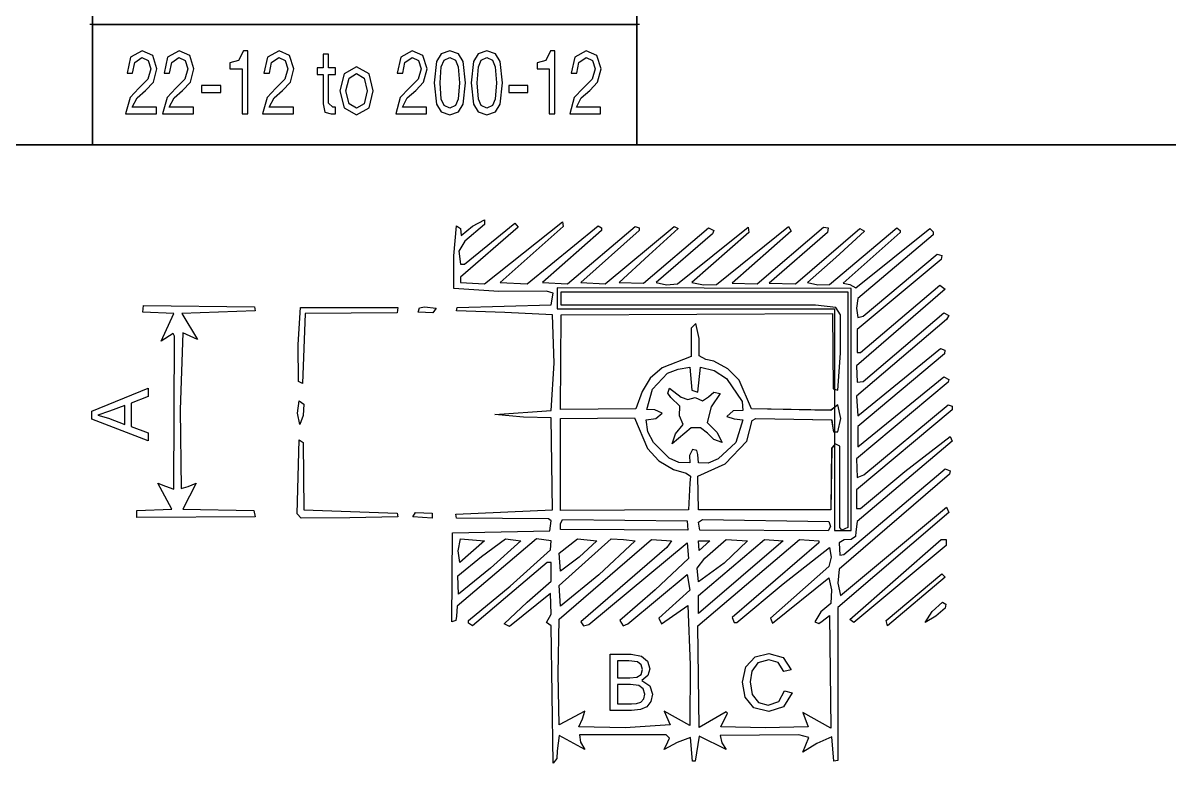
# Model space of a CAD drawing. Extents: x -212 to 220, y 7 to 294.
# Drawn here: x 120.6 to 157.04, y 85.75 to 109.25 of the extents above; entities that cross this region are included whole.
import ezdxf

# ---------------------------------------------------------------- set-up
doc = ezdxf.new("R2010")
doc.units = 0

msp = doc.modelspace()

# ---------------------------------------------------------------- linework, layer by layer
at = {"layer": '1'}
for p, q in [((122.817549, 128.676116), (122.817549, 105.38719)), ((140.117733, 105.38719), (140.117733, 128.676116)), ((122.817549, 109.209176), (122.817549, 113.031515)), ((140.11738, 113.031515), (140.11738, 109.209176)), ((122.73, 109.21), (140.20622, 109.21)), ((140.11738, 109.209176), (122.817549, 109.209176)), ((122.817549, 109.209176), (140.11738, 109.209176)), ((122.817549, 105.386837), (122.817549, 109.209176)), ((122.818, 105.476), (122.818, 109.12195)), ((140.11738, 109.209176), (140.11738, 105.386837)), ((140.118, 105.476), (140.118, 109.12195)), ((124.394082, 108.367551), (124.028731, 108.166013)), ((124.728945, 108.219756), (124.394082, 108.367551)), ((124.86537, 107.792908), (124.728945, 108.219756)), ((125.570235, 108.367551), (125.204884, 108.166013)), ((125.905098, 108.219756), (125.570235, 108.367551)), ((126.041523, 107.792908), (125.905098, 108.219756)), ((127.612483, 108.367551), (127.457971, 108.066277)), ((127.748909, 108.367551), (127.612483, 108.367551)), ((127.748909, 106.366637), (127.748909, 108.367551)), ((128.747295, 108.367551), (128.381944, 108.166013)), ((129.082158, 108.219756), (128.747295, 108.367551)), ((129.218583, 107.792908), (129.082158, 108.219756)), ((130.322389, 108.264198), (130.144623, 108.264198)), ((130.144623, 108.264198), (130.144623, 107.825981)), ((130.322389, 107.825981), (130.322389, 108.264198)), ((132.982686, 108.367551), (132.617335, 108.166013)), ((133.317549, 108.219756), (132.982686, 108.367551)), ((133.453974, 107.792908), (133.317549, 108.219756)), ((133.89768, 108.270851), (133.749046, 108.024936)), ((134.172275, 108.367551), (133.89768, 108.270851)), ((134.44926, 108.270851), (134.172275, 108.367551)), ((134.599122, 108.024936), (134.44926, 108.270851)), ((135.074867, 108.270851), (134.926233, 108.024936)), ((135.349462, 108.367551), (135.074867, 108.270851)), ((135.626447, 108.270851), (135.349462, 108.367551)), ((135.776308, 108.024936), (135.626447, 108.270851)), ((137.378274, 108.367551), (137.223762, 108.066277)), ((137.5147, 108.367551), (137.378274, 108.367551)), ((137.5147, 106.366637), (137.5147, 108.367551)), ((138.514119, 108.367551), (138.148768, 108.166013)), ((138.848982, 108.219756), (138.514119, 108.367551)), ((138.985407, 107.792908), (138.848982, 108.219756)), ((124.028731, 108.166013), (123.914526, 107.660616)), ((124.092292, 107.660616), (124.158438, 107.998581)), ((124.158438, 107.998581), (124.385814, 108.156711)), ((124.385814, 108.156711), (124.589419, 108.057492)), ((124.589419, 108.057492), (124.675201, 107.797042)), ((125.204884, 108.166013), (125.090679, 107.660616)), ((125.268445, 107.660616), (125.334591, 107.998581)), ((125.334591, 107.998581), (125.561967, 108.156711)), ((125.561967, 108.156711), (125.765572, 108.057492)), ((125.765572, 108.057492), (125.851354, 107.797042)), ((127.457971, 108.066277), (127.182536, 107.991346)), ((127.182536, 107.991346), (127.182536, 107.801176)), ((128.381944, 108.166013), (128.267739, 107.660616)), ((128.445506, 107.660616), (128.511651, 107.998581)), ((128.511651, 107.998581), (128.739027, 108.156711)), ((128.739027, 108.156711), (128.942632, 108.057492)), ((128.942632, 108.057492), (129.028415, 107.797042)), ((131.212256, 107.859054), (130.815382, 107.637879)), ((131.607063, 107.637879), (131.212256, 107.859054)), ((132.617335, 108.166013), (132.50313, 107.660616)), ((132.680897, 107.660616), (132.747042, 107.998581)), ((132.747042, 107.998581), (132.974418, 108.156711)), ((132.974418, 108.156711), (133.178023, 108.057492)), ((133.178023, 108.057492), (133.263805, 107.797042)), ((133.749046, 108.024936), (133.676182, 107.350557)), ((133.866351, 107.350557), (133.904592, 107.865255)), ((133.904592, 107.865255), (133.995413, 108.072607)), ((133.995413, 108.072607), (134.172275, 108.156711)), ((134.172275, 108.156711), (134.351527, 108.072607)), ((134.351527, 108.072607), (134.443576, 107.865255)), ((134.443576, 107.865255), (134.482333, 107.350557)), ((134.672502, 107.350557), (134.599122, 108.024936)), ((134.926233, 108.024936), (134.853369, 107.350557)), ((135.043538, 107.350557), (135.081778, 107.865255)), ((135.081778, 107.865255), (135.172599, 108.072607)), ((135.172599, 108.072607), (135.349462, 108.156711)), ((135.349462, 108.156711), (135.528714, 108.072607)), ((135.528714, 108.072607), (135.620762, 107.865255)), ((135.620762, 107.865255), (135.65952, 107.350557)), ((135.849688, 107.350557), (135.776308, 108.024936)), ((137.223762, 108.066277), (136.948327, 107.991346)), ((136.948327, 107.991346), (136.948327, 107.801176)), ((138.148768, 108.166013), (138.034563, 107.660616)), ((138.21233, 107.660616), (138.278475, 107.998581)), ((138.278475, 107.998581), (138.505851, 108.156711)), ((138.505851, 108.156711), (138.709456, 108.057492)), ((138.709456, 108.057492), (138.795238, 107.797042)), ((123.914526, 107.660616), (124.092292, 107.660616)), ((124.675201, 107.797042), (124.579083, 107.466313)), ((124.753233, 107.376912), (124.86537, 107.792908)), ((125.090679, 107.660616), (125.268445, 107.660616)), ((125.851354, 107.797042), (125.755236, 107.466313)), ((125.929386, 107.376912), (126.041523, 107.792908)), ((127.182536, 107.801176), (127.571142, 107.801176)), ((127.571142, 107.801176), (127.571142, 106.366637)), ((128.267739, 107.660616), (128.445506, 107.660616)), ((129.028415, 107.797042), (128.932297, 107.466313)), ((129.106446, 107.376912), (129.218583, 107.792908)), ((130.144623, 107.825981), (129.958588, 107.825981)), ((129.958588, 107.825981), (129.958588, 107.615141)), ((129.958588, 107.615141), (130.144623, 107.615141)), ((130.144623, 107.615141), (130.144623, 106.684964)), ((130.541497, 107.825981), (130.322389, 107.825981)), ((130.322389, 106.709769), (130.322389, 107.615141)), ((130.322389, 107.615141), (130.541497, 107.615141)), ((130.541497, 107.615141), (130.541497, 107.825981)), ((130.815382, 107.637879), (130.678956, 107.094242)), ((130.873259, 107.094242), (130.971444, 107.504553)), ((130.971444, 107.504553), (131.212256, 107.648214)), ((131.212256, 107.648214), (131.453067, 107.504553)), ((131.453067, 107.504553), (131.551252, 107.094242)), ((131.741421, 107.094242), (131.607063, 107.637879)), ((132.50313, 107.660616), (132.680897, 107.660616)), ((133.263805, 107.797042), (133.167688, 107.466313)), ((133.341837, 107.376912), (133.453974, 107.792908)), ((136.948327, 107.801176), (137.336933, 107.801176)), ((137.336933, 107.801176), (137.336933, 106.366637)), ((138.034563, 107.660616), (138.21233, 107.660616)), ((138.795238, 107.797042), (138.699121, 107.466313)), ((138.87327, 107.376912), (138.985407, 107.792908)), ((124.29073, 107.185193), (124.011677, 106.889086)), ((124.579083, 107.466313), (124.29073, 107.185193)), ((124.501569, 107.106644), (124.753233, 107.376912)), ((125.466883, 107.185193), (125.18783, 106.889086)), ((125.755236, 107.466313), (125.466883, 107.185193)), ((125.677722, 107.106644), (125.929386, 107.376912)), ((126.892115, 107.263741), (126.280268, 107.263741)), ((126.280268, 107.263741), (126.280268, 107.040498)), ((126.892115, 107.040498), (126.892115, 107.263741)), ((128.643943, 107.185193), (128.364891, 106.889086)), ((128.932297, 107.466313), (128.643943, 107.185193)), ((128.854782, 107.106644), (129.106446, 107.376912)), ((132.879334, 107.185193), (132.600282, 106.889086)), ((133.167688, 107.466313), (132.879334, 107.185193)), ((133.090173, 107.106644), (133.341837, 107.376912)), ((133.676182, 107.350557), (133.749046, 106.676179)), ((133.676182, 107.350557), (133.676182, 107.350557)), ((133.904592, 106.835859), (133.866351, 107.350557)), ((133.866351, 107.350557), (133.866351, 107.350557)), ((134.482333, 107.350557), (134.443576, 106.835859)), ((134.599122, 106.676179), (134.672502, 107.350557)), ((134.853369, 107.350557), (134.926232, 106.676179)), ((134.853369, 107.350557), (134.853369, 107.350557)), ((135.081778, 106.835859), (135.043538, 107.350557)), ((135.043538, 107.350557), (135.043538, 107.350557)), ((135.65952, 107.350557), (135.620762, 106.835859)), ((135.776308, 106.676179), (135.849688, 107.350557)), ((136.657906, 107.263741), (136.046059, 107.263741)), ((136.046059, 107.263741), (136.046059, 107.040498)), ((136.657906, 107.040498), (136.657906, 107.263741)), ((138.410767, 107.185193), (138.131715, 106.889086)), ((138.699121, 107.466313), (138.410767, 107.185193)), ((138.621606, 107.106644), (138.87327, 107.376912)), ((124.011677, 106.889086), (123.869051, 106.366637)), ((124.07989, 106.577477), (124.233369, 106.877717)), ((124.233369, 106.877717), (124.501569, 107.106644)), ((125.18783, 106.889086), (125.045204, 106.366637)), ((125.256043, 106.577477), (125.409522, 106.877717)), ((125.409522, 106.877717), (125.677722, 107.106644)), ((126.280268, 107.040498), (126.892115, 107.040498)), ((128.364891, 106.889086), (128.222264, 106.366637)), ((128.433103, 106.577477), (128.586582, 106.877717)), ((128.586582, 106.877717), (128.854782, 107.106644)), ((130.678956, 107.094242), (130.815382, 106.554222)), ((130.678956, 107.094242), (130.678956, 107.094242)), ((130.971444, 106.687548), (130.873259, 107.094242)), ((130.873259, 107.094242), (130.873259, 107.094242)), ((131.551252, 107.094242), (131.453067, 106.687548)), ((131.607063, 106.554222), (131.741421, 107.094242)), ((132.600282, 106.889086), (132.457655, 106.366637)), ((132.668494, 106.577477), (132.821973, 106.877717)), ((132.821973, 106.877717), (133.090173, 107.106644)), ((133.995413, 106.628507), (133.904592, 106.835859)), ((134.443576, 106.835859), (134.351527, 106.628507)), ((135.172599, 106.628507), (135.081778, 106.835859)), ((135.620762, 106.835859), (135.528714, 106.628507)), ((136.046059, 107.040498), (136.657906, 107.040498)), ((138.131715, 106.889086), (137.989088, 106.366637)), ((138.199927, 106.577477), (138.353406, 106.877717)), ((138.353406, 106.877717), (138.621606, 107.106644)), ((124.848834, 106.577477), (124.07989, 106.577477)), ((124.848834, 106.366637), (124.848834, 106.577477)), ((126.024987, 106.577477), (125.256043, 106.577477)), ((126.024987, 106.366637), (126.024987, 106.577477)), ((129.202047, 106.577477), (128.433103, 106.577477)), ((129.202047, 106.366637), (129.202047, 106.577477)), ((130.144623, 106.684964), (130.205084, 106.425031)), ((130.205084, 106.425031), (130.405071, 106.366637)), ((130.458815, 106.577477), (130.322389, 106.709769)), ((130.541497, 106.577477), (130.458815, 106.577477)), ((130.541497, 106.366637), (130.541497, 106.577477)), ((130.815382, 106.554222), (131.212256, 106.333564)), ((131.212256, 106.544404), (130.971444, 106.687548)), ((131.453067, 106.687548), (131.212256, 106.544404)), ((131.212256, 106.333564), (131.607063, 106.554222)), ((133.437438, 106.577477), (132.668494, 106.577477)), ((133.437438, 106.366637), (133.437438, 106.577477)), ((133.749046, 106.676179), (133.89768, 106.430263)), ((133.89768, 106.430263), (134.172275, 106.333564)), ((134.172275, 106.544404), (133.995413, 106.628507)), ((134.351527, 106.628507), (134.172275, 106.544404)), ((134.172275, 106.333564), (134.44926, 106.430263)), ((134.44926, 106.430263), (134.599122, 106.676179)), ((134.926232, 106.676179), (135.074866, 106.430263)), ((135.074866, 106.430263), (135.349462, 106.333564)), ((135.349462, 106.544404), (135.172599, 106.628507)), ((135.528714, 106.628507), (135.349462, 106.544404)), ((135.349462, 106.333564), (135.626447, 106.430263)), ((135.626447, 106.430263), (135.776308, 106.676179)), ((138.968871, 106.577477), (138.199927, 106.577477)), ((138.968871, 106.366637), (138.968871, 106.577477)), ((123.869051, 106.366637), (124.848834, 106.366637)), ((125.045204, 106.366637), (126.024987, 106.366637)), ((127.571142, 106.366637), (127.748909, 106.366637)), ((128.222264, 106.366637), (129.202047, 106.366637)), ((130.405071, 106.366637), (130.541497, 106.366637)), ((132.457655, 106.366637), (133.437438, 106.366637)), ((137.336933, 106.366637), (137.5147, 106.366637)), ((137.989088, 106.366637), (138.968871, 106.366637)), ((122.817549, 105.38719), (105.517717, 105.38719)), ((105.518, 105.387), (122.817831, 105.387)), ((140.11738, 105.386837), (122.817549, 105.386837)), ((122.818, 105.387), (140.117831, 105.387)), ((157.417564, 105.38719), (140.117733, 105.38719)), ((140.118, 105.387), (157.417831, 105.387))]:
    msp.add_line(p, q, dxfattribs=at)
at = {"layer": 'Layer 1'}
for p, q in [((134.301236, 101.86121), (134.384183, 102.807314)), ((134.384183, 102.807314), (134.512241, 102.721942)), ((136.350914, 102.764275), (134.512241, 101.182423)), ((134.53376, 102.507806), (134.891873, 102.801846)), ((134.640651, 101.588822), (136.244023, 102.892686)), ((135.282, 102.85), (134.656747, 102.323524)), ((134.891873, 102.801846), (135.282, 102.999577)), ((135.282, 102.999577), (135.282, 102.85)), ((135.282, 100.96864), (137.762022, 102.935725)), ((137.783189, 102.785795), (135.773771, 101.011326)), ((136.244023, 102.892686), (136.350914, 102.764275)), ((136.628903, 100.96864), (138.895142, 102.807314)), ((137.762022, 102.935725), (137.783189, 102.785795)), ((137.9116, 100.96864), (140.070595, 102.785795)), ((138.895142, 102.807314), (139.001681, 102.743109)), ((139.108572, 100.96864), (141.310606, 102.785795)), ((140.070595, 102.785795), (140.199006, 102.743109)), ((141.310606, 102.785795), (141.439017, 102.721942)), ((141.417498, 100.96864), (143.662218, 102.764275)), ((142.657509, 100.947121), (144.944915, 102.785795)), ((143.662218, 102.764275), (143.683737, 102.593531)), ((143.940206, 100.96864), (146.056868, 102.764275)), ((144.944915, 102.785795), (145.03064, 102.636217)), ((146.056868, 102.764275), (146.206445, 102.743109)), ((134.512241, 102.721942), (134.53376, 102.507806)), ((139.001681, 102.657737), (137.120674, 101.011326)), ((140.199006, 102.657737), (138.339165, 101.011326)), ((139.001681, 102.743109), (139.001681, 102.657737)), ((140.199006, 102.743109), (140.199006, 102.657737)), ((140.327417, 100.99016), (142.40104, 102.743109)), ((141.439017, 102.721942), (140.498337, 101.874572)), ((142.529098, 102.550845), (140.733463, 101.011326)), ((143.683737, 102.593531), (141.866583, 101.011326)), ((142.40104, 102.743109), (142.572137, 102.657737)), ((142.572137, 102.657737), (142.529098, 102.550845)), ((145.03064, 102.636217), (143.14928, 100.99016)), ((146.184926, 102.593531), (144.325086, 100.99016)), ((145.158698, 100.96864), (147.211154, 102.721942)), ((146.206445, 102.743109), (146.184926, 102.593531)), ((146.249131, 100.947121), (148.38696, 102.743109)), ((147.360732, 102.636217), (146.444217, 101.807764)), ((148.493851, 102.593531), (146.676697, 100.99016)), ((147.082743, 100.840229), (149.434355, 102.721942)), ((149.541599, 102.529326), (147.146949, 100.498389)), ((147.211154, 102.721942), (147.360732, 102.636217)), ((148.38696, 102.743109), (148.493851, 102.657737)), ((148.493851, 102.657737), (148.493851, 102.593531)), ((149.434355, 102.721942), (149.541599, 102.614698)), ((149.541599, 102.614698), (149.541599, 102.529326)), ((134.656747, 102.323524), (134.46429, 102.005204)), ((134.298458, 100.819063), (134.301236, 101.86121)), ((134.46429, 102.005204), (134.512241, 101.588822)), ((140.498337, 101.874572), (139.557657, 101.011326)), ((146.444217, 101.807764), (145.543577, 101.011326)), ((149.798068, 101.7384), (147.125782, 99.514846)), ((147.318046, 99.942412), (149.669657, 101.909144)), ((149.669657, 101.909144), (149.819235, 101.866811)), ((149.819235, 101.866811), (149.798068, 101.7384)), ((134.512241, 101.588822), (134.640651, 101.588822)), ((134.512241, 101.182423), (134.512241, 101.011326)), ((134.512241, 101.011326), (135.282, 100.96864)), ((135.773771, 101.011326), (136.628903, 100.96864)), ((137.120674, 101.011326), (137.9116, 100.96864)), ((138.339165, 101.011326), (139.108572, 100.96864)), ((139.557657, 101.011326), (140.327417, 100.99016)), ((140.733463, 101.011326), (141.059473, 100.933892)), ((141.059473, 100.933892), (141.417498, 100.96864)), ((141.866583, 101.011326), (142.237969, 100.939272)), ((142.237969, 100.939272), (142.657509, 100.947121)), ((143.14928, 100.99016), (143.940206, 100.96864)), ((144.325086, 100.99016), (145.158698, 100.96864)), ((145.543577, 101.011326), (145.872277, 100.939272)), ((145.872277, 100.939272), (146.249131, 100.947121)), ((146.676697, 100.99016), (146.887658, 100.947341)), ((146.887658, 100.947341), (147.082743, 100.840229)), ((147.232321, 98.788126), (149.755029, 100.925954)), ((149.755029, 100.925954), (149.926126, 100.797896)), ((135.73351, 100.728223), (134.298458, 100.819063)), ((137.248732, 100.733691), (135.73351, 100.728223)), ((137.462515, 100.669485), (137.248732, 100.733691)), ((137.398309, 100.305772), (137.462515, 100.669485)), ((137.584, 100.842), (137.584, 100.17384)), ((146.936824, 100.819775), (137.584, 100.842)), ((137.719383, 100.285105), (137.719383, 100.712671)), ((137.719383, 100.712671), (146.826674, 100.712671)), ((146.826674, 100.712671), (146.826674, 93.229918)), ((146.936824, 93.136998), (146.936824, 100.819775)), ((149.926126, 100.797896), (147.104263, 98.36056)), ((124.421063, 100.070903), (124.442583, 100.284686)), ((124.442583, 100.284686), (127.97, 100.242)), ((127.97, 100.242), (127.991519, 100.113942)), ((129.352094, 99.037124), (129.424149, 100.221)), ((129.424149, 100.221), (132.524, 100.221)), ((132.524, 100.221), (132.502481, 100.049903)), ((133.165857, 100.071589), (133.213967, 100.20893)), ((133.213967, 100.20893), (133.37426, 100.24004)), ((133.37426, 100.24004), (133.743, 100.2)), ((133.743, 100.2), (133.636109, 100.05007)), ((134.384183, 100.113509), (134.405349, 100.2204)), ((134.405349, 100.2204), (137.398309, 100.305772)), ((145.800446, 100.285105), (137.719383, 100.285105)), ((146.442147, 100.2209), (145.800446, 100.285105)), ((146.591725, 99.985597), (146.442147, 100.2209)), ((147.146949, 100.498389), (147.106865, 100.198925)), ((147.106865, 100.198925), (147.146949, 99.899726)), ((125.404606, 100.028217), (124.421063, 100.070903)), ((124.998559, 99.151919), (125.404606, 100.028217)), ((127.991519, 100.113942), (125.661075, 100.028217)), ((125.661075, 100.028217), (126.152846, 99.194605)), ((129.573726, 100.028737), (129.488354, 97.805183)), ((132.502481, 100.049903), (129.573726, 100.028737)), ((133.636109, 100.05007), (133.165857, 100.071589)), ((135.92864, 100.05755), (134.384183, 100.113509)), ((137.441348, 99.985451), (135.92864, 100.05755)), ((137.491927, 98.451312), (137.441348, 99.985451)), ((137.584, 100.17384), (146.402367, 100.17384)), ((137.697511, 96.97127), (137.71903, 99.985749)), ((137.698011, 96.971339), (137.719178, 99.985466)), ((137.71903, 99.985749), (146.33455, 100.028435)), ((137.719178, 99.985466), (146.334698, 100.028505)), ((146.33455, 100.028435), (146.355717, 97.634138)), ((146.334698, 100.028505), (146.356217, 97.633854)), ((146.402367, 100.17384), (146.402367, 93.136998)), ((146.596884, 98.764372), (146.591725, 99.985597)), ((149.968812, 99.835521), (147.104263, 97.398537)), ((147.146949, 99.899726), (147.318046, 99.942412)), ((147.318046, 97.868789), (149.88344, 100.049303)), ((149.88344, 100.049303), (150.033017, 99.963931)), ((150.033017, 99.963931), (149.968812, 99.835521)), ((141.994687, 99.707761), (141.84511, 99.558183)), ((141.84511, 99.558183), (141.84511, 98.660013)), ((141.994835, 99.707478), (141.845258, 99.5579)), ((141.845258, 99.5579), (141.845258, 98.660083)), ((142.104225, 99.226794), (141.994687, 99.707761)), ((142.104549, 99.22651), (141.994835, 99.707478)), ((147.125782, 99.514846), (147.125782, 98.788126)), ((125.383439, 99.386869), (124.998559, 99.151919)), ((125.425772, 99.301497), (125.383439, 99.386869)), ((125.404606, 94.448696), (125.425772, 99.301497)), ((125.682594, 99.408388), (125.605027, 96.97114)), ((126.152846, 99.194605), (125.682594, 99.408388)), ((142.101579, 98.681533), (142.104225, 99.226794)), ((142.102079, 98.681249), (142.104549, 99.22651)), ((129.359943, 97.869389), (129.352094, 99.037124)), ((146.506, 97.5913), (146.596884, 98.764372)), ((147.125782, 98.788126), (147.232321, 98.788126)), ((147.146949, 96.778708), (149.776549, 98.916536)), ((149.904607, 98.74544), (147.146949, 96.436514)), ((149.776549, 98.916536), (149.912809, 98.863003)), ((149.912809, 98.863003), (149.904607, 98.74544)), ((137.398309, 96.949452), (137.491927, 98.451312)), ((141.84511, 98.660013), (140.920437, 98.296829)), ((141.845258, 98.660083), (140.920761, 98.296634)), ((142.312628, 98.56397), (142.101579, 98.681533)), ((142.312996, 98.563863), (142.102079, 98.681249)), ((142.571831, 98.510436), (142.312628, 98.56397)), ((142.572331, 98.510505), (142.312996, 98.563863)), ((143.01445, 98.273303), (142.571831, 98.510436)), ((143.014895, 98.273318), (142.572331, 98.510505)), ((140.920437, 98.296829), (140.54629, 97.968758)), ((140.920761, 98.296634), (140.546735, 97.968629)), ((140.61376, 97.620713), (141.097593, 98.125757)), ((141.097593, 98.125757), (141.434054, 98.262105)), ((141.434054, 98.262105), (141.802795, 98.318021)), ((141.802795, 98.318021), (141.867, 97.5913)), ((142.059263, 97.527095), (142.144988, 98.318021)), ((142.144988, 98.318021), (142.58058, 98.213924)), ((142.58058, 98.213924), (142.968017, 97.965464)), ((143.370915, 97.91195), (143.01445, 98.273303)), ((143.371239, 97.911843), (143.014895, 98.273318)), ((147.104263, 98.36056), (147.125782, 97.847622)), ((147.146949, 95.795166), (149.88344, 98.018366)), ((149.88344, 98.018366), (150.033017, 97.932994)), ((122.796649, 96.926318), (124.582, 97.657021)), ((124.582, 97.657021), (124.582, 97.387879)), ((129.488354, 97.805183), (129.359943, 97.869389)), ((140.54629, 97.968758), (140.284425, 97.548413)), ((140.546735, 97.968629), (140.284925, 97.548482)), ((141.106439, 97.496169), (141.161555, 97.655608)), ((141.161555, 97.655608), (141.527693, 97.369594)), ((142.968017, 97.965464), (143.470371, 97.22794)), ((143.769156, 96.992789), (143.370915, 97.91195)), ((143.769303, 96.992506), (143.371239, 97.911843)), ((150.011851, 97.847622), (147.104263, 95.410286)), ((147.125782, 97.847622), (147.318046, 97.868789)), ((150.033017, 97.932994), (150.011851, 97.847622)), ((124.582, 97.387879), (124.04128, 97.179628)), ((140.284425, 97.548413), (140.092161, 96.992789)), ((140.284925, 97.548482), (140.092309, 96.992506)), ((140.434725, 96.971471), (140.61376, 97.620713)), ((141.201639, 97.35879), (141.106439, 97.496169)), ((141.482229, 97.078112), (141.201639, 97.35879)), ((141.527693, 97.369594), (141.735782, 97.291674)), ((141.735782, 97.291674), (141.974, 97.3561)), ((141.867, 97.5913), (142.059263, 97.527095)), ((141.974, 97.3561), (142.202853, 97.252984)), ((142.202853, 97.252984), (142.39354, 97.380221)), ((142.39354, 97.380221), (142.572189, 97.5275)), ((142.764926, 97.484511), (142.48169, 97.056857)), ((142.572189, 97.5275), (142.764926, 97.484511)), ((146.356217, 97.633854), (146.505795, 97.591168)), ((147.104263, 97.398537), (147.146949, 96.778708)), ((122.796649, 96.67179), (122.796649, 96.926318)), ((123.354419, 96.920229), (122.984196, 96.793573)), ((123.848861, 97.106558), (123.354419, 96.920229)), ((123.848861, 96.501292), (123.848861, 97.106558)), ((124.04128, 97.179628), (124.04128, 96.433093)), ((125.605027, 96.97114), (125.639908, 94.469863)), ((129.327712, 96.859064), (129.38107, 97.249191)), ((129.38107, 97.249191), (129.531, 97.1423)), ((129.531, 97.1423), (129.514993, 96.789479)), ((135.602674, 96.821041), (137.398309, 96.949452)), ((140.092161, 96.992789), (137.697511, 96.97127)), ((140.092309, 96.992506), (137.698011, 96.971339)), ((140.696442, 96.966047), (140.434725, 96.971471)), ((140.926144, 96.864579), (140.696442, 96.966047)), ((141.479583, 96.773533), (141.482229, 97.078112)), ((142.48169, 97.056857), (142.358527, 96.565174)), ((143.187092, 96.933856), (142.9786, 96.757688)), ((143.491891, 96.949951), (143.187092, 96.933856)), ((143.470371, 97.22794), (143.491891, 96.949951)), ((146.291864, 96.950103), (143.769156, 96.992789)), ((146.292012, 96.94982), (143.769303, 96.992506)), ((146.505647, 97.120847), (146.291864, 96.950103)), ((146.505795, 97.120917), (146.292012, 96.94982)), ((146.402, 97.1449), (146.402, 96.343391)), ((146.601955, 96.693414), (146.505647, 97.120847)), ((146.602103, 96.693219), (146.505795, 97.120917)), ((150.139909, 96.970971), (147.104263, 94.426744)), ((147.339565, 94.896995), (150.011851, 97.120549)), ((150.011851, 97.120549), (150.139909, 97.077863)), ((150.139909, 97.077863), (150.139909, 96.970971)), ((124.582, 95.986146), (122.796649, 96.67179)), ((122.984196, 96.793573), (123.325191, 96.697364)), ((123.325191, 96.697364), (123.848861, 96.501292)), ((129.402942, 96.500951), (129.327712, 96.859064)), ((129.514993, 96.789479), (129.402942, 96.500951)), ((136.516499, 96.735757), (135.602674, 96.821041)), ((137.398309, 96.714502), (136.516499, 96.735757)), ((137.441348, 93.785395), (137.398309, 96.714502)), ((137.698389, 96.693181), (140.05, 96.7147)), ((137.698389, 93.764426), (137.698389, 96.693181)), ((140.05, 96.7147), (140.461514, 95.739272)), ((140.413206, 96.650444), (140.725899, 96.693483)), ((140.466696, 96.263139), (140.413206, 96.650444)), ((140.725899, 96.693483), (140.926144, 96.864579)), ((141.58912, 96.500969), (141.479583, 96.773533)), ((142.358527, 96.565174), (142.657991, 96.260507)), ((142.9786, 96.757688), (143.219106, 96.680121)), ((143.219106, 96.680121), (143.491891, 96.650444)), ((143.491891, 96.650444), (143.264702, 95.926501)), ((143.619578, 95.966561), (143.790675, 96.629429)), ((143.619726, 95.966277), (143.790823, 96.629145)), ((143.790675, 96.629429), (143.897567, 96.693281)), ((143.790823, 96.629145), (143.897714, 96.693351)), ((143.897567, 96.693281), (146.313031, 96.650595)), ((143.897714, 96.693351), (146.313531, 96.650312)), ((146.313031, 96.650595), (146.353247, 96.386057)), ((146.313531, 96.650312), (146.353571, 96.38595)), ((146.505647, 96.265716), (146.601955, 96.693414)), ((146.505795, 96.265785), (146.602103, 96.693219)), ((124.04128, 96.433093), (124.582, 96.237021)), ((124.582, 96.237021), (124.582, 95.986146)), ((140.648508, 95.923723), (140.466696, 96.263139)), ((141.845589, 96.394077), (141.247279, 95.881139)), ((141.247279, 95.881139), (141.345969, 96.198991)), ((141.345969, 96.198991), (141.58912, 96.500969)), ((142.146607, 96.392782), (141.845589, 96.394077)), ((142.361437, 96.223113), (142.146607, 96.392782)), ((142.564229, 96.021363), (142.361437, 96.223113)), ((142.657991, 96.260507), (142.829131, 95.923825)), ((146.353247, 96.386057), (146.37028, 96.268753)), ((146.353571, 96.38595), (146.370582, 96.268767)), ((146.37028, 96.268753), (146.505647, 96.265716)), ((146.370582, 96.268767), (146.505795, 96.265785)), ((147.146949, 96.436514), (147.146949, 95.795166)), ((129.317737, 93.657661), (129.381589, 96.009272)), ((129.381589, 96.009272), (129.51, 95.9239)), ((129.51, 95.9239), (129.531519, 93.786071)), ((141.145351, 95.434642), (140.648508, 95.923723)), ((142.829131, 95.923825), (142.564229, 96.021363)), ((143.264702, 95.926501), (142.700965, 95.410785)), ((142.927342, 95.250247), (143.619578, 95.966561)), ((142.927622, 95.25014), (143.619726, 95.966277)), ((146.379, 95.8318), (146.313031, 95.752778)), ((146.420423, 95.880905), (146.313531, 95.752495)), ((146.57, 95.8167), (146.420423, 95.880905)), ((150.139909, 95.96591), (147.125782, 93.422035)), ((148.638181, 95.004107), (150.076056, 96.11584)), ((150.076056, 96.11584), (150.139909, 95.96591)), ((140.461514, 95.739272), (140.819638, 95.340821)), ((141.888519, 95.70994), (141.789565, 95.520234)), ((141.789565, 95.520234), (141.802795, 95.282375)), ((142.029735, 95.670269), (141.888519, 95.70994)), ((142.05675, 95.552381), (142.029735, 95.670269)), ((142.080783, 95.282375), (142.05675, 95.552381)), ((146.313031, 95.752778), (146.291864, 93.785693)), ((146.313531, 95.752495), (146.292012, 93.785763)), ((146.570205, 93.229918), (146.570205, 95.816832)), ((140.819638, 95.340821), (141.290011, 95.068643)), ((141.454014, 95.289369), (141.145351, 95.434642)), ((141.802795, 95.282375), (141.454014, 95.289369)), ((142.058893, 94.854608), (142.927342, 95.250247)), ((142.059041, 94.854677), (142.927622, 95.25014)), ((142.382804, 95.274481), (142.080783, 95.282375)), ((142.700965, 95.410785), (142.382804, 95.274481)), ((147.104263, 95.410286), (147.125782, 94.811623)), ((141.290011, 95.068643), (141.682872, 94.958929)), ((141.682872, 94.958929), (141.828123, 94.860978)), ((141.828123, 94.860978), (141.802949, 94.640724)), ((142.080059, 93.785693), (142.058893, 94.854608)), ((142.08056, 93.785763), (142.059041, 94.854677)), ((150.054537, 94.918515), (146.548286, 91.904388)), ((146.697864, 92.37464), (149.926126, 95.089612)), ((147.125782, 94.811623), (147.339565, 94.896995)), ((147.232321, 93.828081), (148.638181, 95.004107)), ((149.926126, 95.089612), (150.076056, 95.025406)), ((150.076056, 95.025406), (150.054537, 94.918515)), ((125.3404, 93.806995), (124.891315, 94.64096)), ((124.891315, 94.64096), (125.140023, 94.536758)), ((125.140023, 94.536758), (125.404606, 94.448696)), ((125.639908, 94.469863), (125.859027, 94.531466)), ((126.11016, 94.64096), (125.682594, 93.806995)), ((125.859027, 94.531466), (126.11016, 94.64096)), ((141.802949, 94.640724), (141.760263, 93.785593)), ((147.104263, 94.426744), (147.104263, 93.828081)), ((124.2288, 93.764309), (125.3404, 93.806995)), ((124.2288, 93.550526), (124.2288, 93.764309)), ((125.682594, 93.806995), (127.948481, 93.764309)), ((127.948481, 93.764309), (127.991519, 93.572045)), ((129.445795, 93.529603), (129.317737, 93.657661)), ((129.531519, 93.786071), (132.50296, 93.67918)), ((132.50296, 93.67918), (132.524479, 93.571936)), ((132.994818, 93.572086), (133.080543, 93.700497)), ((133.080543, 93.700497), (133.615, 93.678977)), ((133.615, 93.678977), (133.615, 93.5294)), ((134.362663, 93.657337), (137.441348, 93.785395)), ((134.384183, 93.528926), (134.362663, 93.657337)), ((141.760263, 93.785593), (137.698389, 93.764426)), ((146.291864, 93.785693), (142.080059, 93.785693)), ((146.292012, 93.785763), (142.08056, 93.785763)), ((150.033017, 93.700023), (146.5056, 90.685543)), ((146.591325, 91.070423), (149.968812, 93.87112)), ((147.104263, 93.828081), (147.232321, 93.828081)), ((149.968812, 93.87112), (150.033017, 93.700023)), ((127.991519, 93.572045), (124.2288, 93.550526)), ((130.993207, 93.534762), (129.445795, 93.529603)), ((132.524479, 93.571936), (130.993207, 93.534762)), ((133.615, 93.5294), (132.994818, 93.572086)), ((137.312937, 93.507759), (134.384183, 93.528926)), ((137.398309, 93.443554), (137.312937, 93.507759)), ((137.355623, 93.12288), (137.398309, 93.443554)), ((137.68983, 93.350126), (137.762017, 93.486386)), ((137.697812, 93.165712), (137.68983, 93.350126)), ((137.762017, 93.486386), (141.717, 93.4437)), ((141.717, 93.4437), (141.738519, 93.144545)), ((142.080401, 93.400781), (142.208812, 93.486505)), ((142.12344, 93.144312), (142.080401, 93.400781)), ((142.208812, 93.486505), (146.228, 93.4223)), ((146.228, 93.4223), (146.273332, 93.256715)), ((147.125782, 93.422035), (147.085433, 93.093379)), ((134.234605, 90.236811), (134.255772, 93.058674)), ((134.255772, 93.058674), (137.355623, 93.12288)), ((141.738519, 93.144545), (137.697812, 93.165712)), ((146.206481, 93.123145), (142.12344, 93.144312)), ((146.273332, 93.256715), (146.206481, 93.123145)), ((146.402367, 93.136998), (146.936824, 93.136998)), ((146.634411, 93.144546), (146.570205, 93.229918)), ((146.826674, 93.229918), (146.634411, 93.144546)), ((147.068384, 92.944049), (146.933166, 92.844892)), ((147.085433, 93.093379), (147.068384, 92.944049)), ((136.928057, 92.866058), (134.405349, 90.72823)), ((134.437496, 92.492209), (134.512241, 92.866153)), ((135.282, 92.8023), (134.491074, 92.118265)), ((134.512241, 92.866153), (135.282, 92.8023)), ((135.177292, 92.302503), (135.944229, 92.866153)), ((136.436, 92.8023), (135.465951, 91.933807)), ((135.944229, 92.866153), (136.436, 92.8023)), ((137.398309, 92.802205), (136.928057, 92.866058)), ((137.377143, 92.524217), (137.398309, 92.802205)), ((137.654897, 90.322278), (140.583651, 92.844986)), ((137.655028, 92.41742), (138.231818, 92.866153)), ((137.655183, 91.391192), (139.301241, 92.866153)), ((138.231818, 92.866153), (138.852, 92.8023)), ((138.852, 92.8023), (138.29082, 92.289142)), ((141.075423, 92.588517), (138.338931, 90.236906)), ((138.5954, 90.151181), (141.716771, 92.738095)), ((140.071, 92.8023), (138.916581, 91.725228)), ((139.301241, 92.866153), (139.69419, 92.850234)), ((139.69419, 92.850234), (140.071, 92.8023)), ((140.583651, 92.844986), (141.225, 92.8023)), ((141.225, 92.8023), (141.075423, 92.588517)), ((141.716771, 92.738095), (141.759457, 92.246323)), ((142.058908, 90.1087), (145.286818, 92.845191)), ((142.080195, 91.070518), (144.175337, 92.844986)), ((144.774, 92.8023), (142.080195, 90.493375)), ((142.102159, 92.502792), (142.08064, 92.8023)), ((142.08064, 92.8023), (142.444, 92.8023)), ((142.444, 92.8023), (142.102159, 92.502792)), ((142.286204, 92.259773), (142.956965, 92.844986)), ((143.641, 92.8023), (142.900874, 92.093968)), ((142.956965, 92.844986), (143.641, 92.8023)), ((145.907, 92.7383), (143.148989, 90.365169)), ((144.175337, 92.844986), (144.774, 92.8023)), ((144.773924, 91.442241), (146.249194, 92.588723)), ((145.286818, 92.845191), (145.907, 92.802505)), ((145.907, 92.802505), (145.907, 92.7383)), ((146.249194, 92.588723), (146.294393, 92.289391)), ((146.708844, 92.8396), (146.548286, 92.738)), ((146.548286, 92.738), (146.569806, 92.35312)), ((146.933166, 92.844892), (146.708844, 92.8396)), ((146.890835, 90.301289), (149.798423, 92.845163)), ((149.948, 92.6529), (147.019245, 90.215564)), ((149.798423, 92.845163), (149.948, 92.845163)), ((149.948, 92.845163), (149.948, 92.6529)), ((134.426229, 91.6907), (135.177292, 92.302503)), ((134.491074, 92.118265), (134.437496, 92.492209)), ((136.097047, 91.36971), (137.377143, 92.524217)), ((137.697361, 91.840277), (137.655028, 92.41742)), ((138.29082, 92.289142), (137.697361, 91.840277)), ((141.759457, 92.246323), (140.701214, 91.24695)), ((142.033985, 91.940063), (142.286204, 92.259773)), ((146.294393, 92.289391), (146.227674, 91.99006)), ((146.569806, 92.35312), (146.697864, 92.37464)), ((135.465951, 91.933807), (134.447749, 91.113204)), ((137.270251, 92.118171), (134.89712, 90.1084)), ((137.398309, 92.118171), (137.270251, 92.118171)), ((137.398309, 91.519508), (137.398309, 92.118171)), ((142.080315, 91.498083), (142.033985, 91.940063)), ((142.900874, 92.093968), (142.080315, 91.498083)), ((146.227674, 91.99006), (144.367834, 90.344003)), ((146.548286, 91.904388), (146.505644, 91.463196)), ((134.447749, 91.113204), (134.426229, 91.6907)), ((136.634062, 90.862064), (137.398309, 91.519508)), ((138.916581, 91.725228), (137.697869, 90.728324)), ((139.835411, 90.1727), (141.716771, 91.733386)), ((141.716771, 91.733386), (141.802143, 91.241615)), ((144.432039, 90.194072), (146.227674, 91.6267)), ((146.227674, 91.6267), (146.307799, 91.252491)), ((146.505644, 91.463196), (146.591325, 91.070423)), ((148.04464, 90.279931), (149.819109, 91.754891)), ((149.926, 91.648), (148.087679, 90.108834)), ((149.819109, 91.754891), (149.926, 91.648)), ((134.769062, 90.279497), (136.097047, 91.36971)), ((137.377143, 91.134629), (136.072926, 90.086881)), ((137.398309, 90.471761), (137.377143, 91.134629)), ((137.697869, 90.728324), (137.655183, 91.391192)), ((140.701214, 91.24695), (139.578943, 90.279592)), ((141.802143, 91.241615), (140.818601, 90.343797)), ((143.29892, 90.215592), (144.773924, 91.442241)), ((146.307799, 91.252491), (146.29188, 90.814254)), ((134.405349, 90.72823), (134.384006, 90.410289)), ((135.901829, 90.172606), (136.634062, 90.862064)), ((140.904326, 90.1727), (141.737938, 90.749843)), ((141.737938, 90.749843), (141.818195, 88.86328)), ((142.080195, 90.493375), (142.080195, 91.070518)), ((146.29188, 90.814254), (145.971205, 90.54976)), ((149.506548, 90.560166), (149.840628, 90.856763)), ((149.840628, 90.856763), (149.947343, 90.792646)), ((149.947343, 90.792646), (149.926, 90.6645)), ((134.384006, 90.410289), (134.36338, 90.274404)), ((137.248732, 90.215292), (137.398309, 90.471761)), ((143.148989, 90.365169), (143.213195, 90.215592)), ((145.971205, 90.54976), (145.778589, 90.237111)), ((146.013891, 90.253074), (146.249194, 90.429375)), ((146.249194, 90.429375), (146.29188, 86.859271)), ((146.5056, 90.685543), (146.5056, 85.832743)), ((149.284651, 90.215415), (149.506548, 90.560166)), ((149.621465, 90.407811), (149.284651, 90.215415)), ((149.926, 90.6645), (149.621465, 90.407811)), ((134.36338, 90.274404), (134.234605, 90.236811)), ((134.769062, 90.193772), (134.769062, 90.279497)), ((134.89712, 90.1084), (134.769062, 90.193772)), ((136.072926, 90.086881), (135.901829, 90.172606)), ((137.398309, 90.1084), (137.248732, 90.215292)), ((137.462515, 85.747018), (137.398309, 90.1084)), ((137.614812, 88.580088), (137.654897, 90.322278)), ((138.338931, 90.236906), (138.424303, 90.108495)), ((138.424303, 90.108495), (138.5954, 90.151181)), ((139.578943, 90.279592), (139.685834, 90.108495)), ((139.685834, 90.108495), (139.835411, 90.1727)), ((140.818601, 90.343797), (140.904326, 90.1727)), ((142.101595, 86.880791), (142.058908, 90.1087)), ((143.213195, 90.215592), (143.29892, 90.215592)), ((144.367834, 90.344003), (144.432039, 90.194072)), ((145.778589, 90.237111), (145.900242, 90.182916)), ((145.900242, 90.182916), (146.013891, 90.253074)), ((147.019245, 90.215564), (146.890835, 90.301289)), ((148.087679, 90.108834), (148.04464, 90.279931)), ((139.271676, 87.4152), (139.271676, 89.200551)), ((139.271676, 89.200551), (139.941487, 89.200551)), ((139.864763, 88.989865), (139.507936, 88.989865)), ((139.507936, 88.989865), (139.507936, 88.450363)), ((140.136341, 88.964291), (139.864763, 88.989865)), ((139.941487, 89.200551), (140.269086, 89.145749)), ((140.258125, 88.871735), (140.136341, 88.964291)), ((140.269086, 89.145749), (140.462722, 88.978905)), ((140.462722, 88.978905), (140.533357, 88.743862)), ((143.580171, 88.80719), (143.883413, 89.12261)), ((143.967444, 88.930191), (143.773808, 88.664702)), ((143.883413, 89.12261), (144.316964, 89.230997)), ((144.312092, 89.028836), (143.967444, 88.930191)), ((144.609245, 88.939934), (144.312092, 89.028836)), ((144.316964, 89.230997), (144.767564, 89.094599)), ((144.789485, 88.656178), (144.609245, 88.939934)), ((144.767564, 89.094599), (145.022092, 88.71098)), ((137.654897, 86.965957), (137.614812, 88.580088)), ((140.119291, 88.471066), (140.254472, 88.559968)), ((140.254472, 88.559968), (140.300749, 88.715852)), ((140.300749, 88.715852), (140.258125, 88.871735)), ((140.533357, 88.743862), (140.471247, 88.528304)), ((141.818195, 88.86328), (141.802143, 86.944438)), ((143.47422, 88.321272), (143.580171, 88.80719)), ((143.773808, 88.664702), (143.717787, 88.32249)), ((145.022092, 88.71098), (144.789485, 88.656178)), ((139.507936, 88.450363), (139.893991, 88.450363)), ((139.920784, 88.239677), (139.507936, 88.239677)), ((139.507936, 88.239677), (139.507936, 87.625886)), ((139.893991, 88.450363), (140.119291, 88.471066)), ((140.181401, 88.209231), (139.920784, 88.239677)), ((140.323888, 88.105714), (140.181401, 88.209231)), ((140.471247, 88.528304), (140.2837, 88.365114)), ((140.2837, 88.365114), (140.532139, 88.203142)), ((140.532139, 88.203142), (140.619823, 87.932781)), ((143.567993, 87.842661), (143.47422, 88.321272)), ((143.717787, 88.32249), (143.783551, 87.924257)), ((140.375038, 87.932781), (140.323888, 88.105714)), ((140.33972, 87.781769), (140.375038, 87.932781)), ((140.619823, 87.932781), (140.566238, 87.698956)), ((143.843225, 87.501667), (143.567993, 87.842661)), ((143.783551, 87.924257), (143.990583, 87.670946)), ((144.629948, 87.701392), (144.816278, 88.041169)), ((145.052538, 87.981495), (144.784614, 87.536984)), ((144.816278, 88.041169), (145.052538, 87.981495)), ((144.816278, 88.041169), (144.816278, 88.041169)), ((139.507936, 87.625886), (139.952448, 87.625886)), ((139.952448, 87.625886), (140.113202, 87.634411)), ((140.239857, 87.444428), (139.952448, 87.4152)), ((140.113202, 87.634411), (140.2496, 87.683124)), ((140.43593, 87.53333), (140.239857, 87.444428)), ((140.2496, 87.683124), (140.33972, 87.781769)), ((140.566238, 87.698956), (140.43593, 87.53333)), ((144.31331, 87.384754), (143.843225, 87.501667)), ((143.990583, 87.670946), (144.293825, 87.586915)), ((144.293825, 87.586915), (144.629948, 87.701392)), ((144.784614, 87.536984), (144.31331, 87.384754)), ((138.466989, 87.393523), (137.654897, 86.965957)), ((138.274726, 86.901752), (138.394935, 87.147637)), ((138.394935, 87.147637), (138.466989, 87.393523)), ((139.952448, 87.4152), (139.271676, 87.4152)), ((141.802143, 86.944438), (140.989698, 87.393523)), ((140.989698, 87.393523), (141.182314, 86.965957)), ((142.956726, 87.372209), (142.101595, 86.880791)), ((142.785629, 86.901957), (142.999412, 87.329523)), ((142.999412, 87.329523), (142.956726, 87.372209)), ((146.29188, 86.859271), (145.394062, 87.351042)), ((145.394062, 87.351042), (145.565159, 86.901957)), ((139.752465, 86.869826), (138.274726, 86.901752)), ((141.182314, 86.965957), (139.752465, 86.869826)), ((144.199471, 86.861873), (142.785629, 86.901957)), ((145.565159, 86.901957), (144.199471, 86.861873)), ((137.655131, 86.623669), (137.590837, 86.137322)), ((138.467224, 86.174937), (137.655131, 86.623669)), ((141.054137, 86.645189), (138.296479, 86.645189)), ((138.296479, 86.645189), (138.333697, 86.40993)), ((138.333697, 86.40993), (138.467224, 86.174937)), ((140.989932, 86.174937), (141.102203, 86.418)), ((141.40687, 86.399215), (140.989932, 86.174937)), ((141.158306, 86.53262), (141.054137, 86.645189)), ((141.102203, 86.418), (141.158306, 86.53262)), ((141.823544, 86.559464), (141.40687, 86.399215)), ((141.887749, 85.811224), (141.823544, 86.559464)), ((142.101885, 86.60215), (141.973474, 85.811224)), ((142.956664, 86.174937), (142.101885, 86.60215)), ((145.265589, 86.645189), (142.7644, 86.623669)), ((142.7644, 86.623669), (142.820448, 86.391233)), ((142.820448, 86.391233), (142.956664, 86.174937)), ((145.586263, 86.559464), (145.265589, 86.645189)), ((145.394, 86.089212), (145.586263, 86.559464)), ((145.845599, 86.367244), (145.394, 86.089212)), ((146.313337, 86.580983), (145.845599, 86.367244)), ((146.377542, 85.811224), (146.313337, 86.580983)), ((137.590837, 86.137322), (137.576748, 85.890097)), ((137.576748, 85.890097), (137.462515, 85.747018)), ((141.973474, 85.811224), (141.887749, 85.811224)), ((146.5056, 85.832743), (146.377542, 85.811224))]:
    msp.add_line(p, q, dxfattribs=at)

doc.saveas('drawing.dxf')
